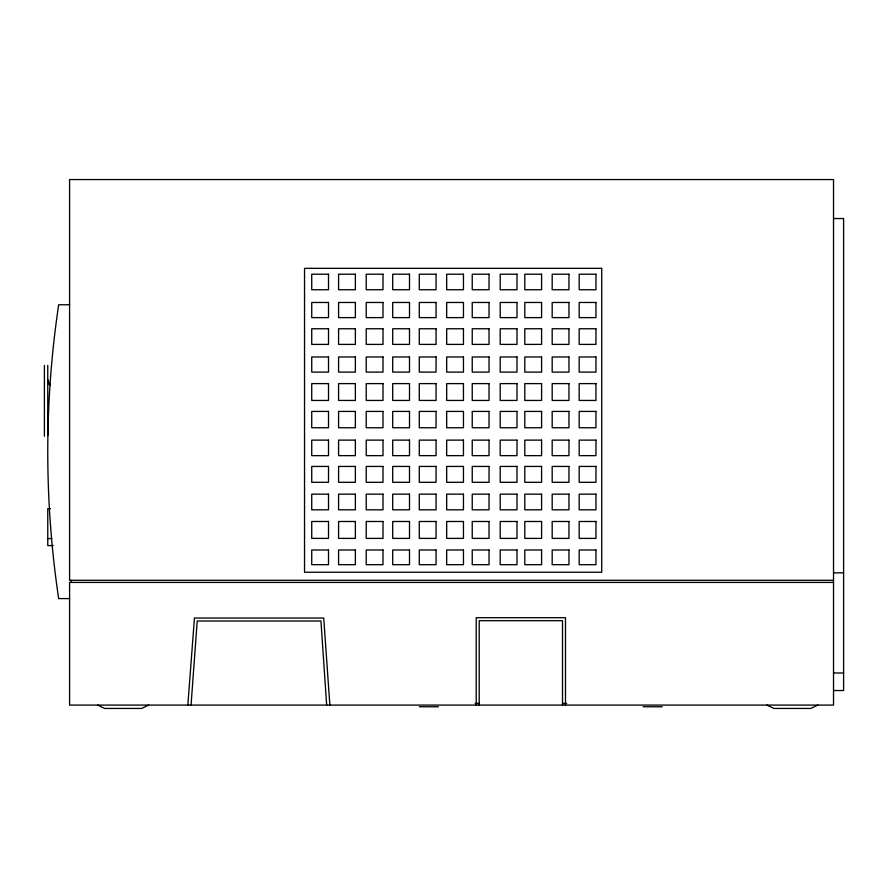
<?xml version="1.0" encoding="UTF-8"?>
<svg xmlns="http://www.w3.org/2000/svg" width="888" height="888" viewBox="0 0 888 888"><rect width="100%" height="100%" fill="white"/><g stroke="black" fill="none" stroke-linecap="round" stroke-linejoin="round"><path stroke-width="1.33" d="M50.039 385.359L47.763 379.709M187.834 705.083L194.45 618.026L323.731 618.026L329.859 705.083M148.629 705.083L141.647 708.446L104.673 708.446L97.691 705.083M817.781 705.083L810.811 708.446L773.881 708.446L766.91 705.083M833.521 218.537L843.6 218.537L843.6 690.531L833.521 690.531M69.586 304.773L58.675 304.773A994.283 994.283 0 0 0 58.675 598.59L69.586 598.59M50.45 508.658L47.763 508.658L47.763 545.598L53.136 545.598M47.763 538.594L51.793 538.594M833.521 572.86L843.6 572.86M833.521 580.297L69.586 580.297L69.586 179.554L833.521 179.554L833.521 705.083L69.586 705.083L69.586 582.417L833.521 582.417M833.521 672.982L843.6 672.982M475.147 703.407L479.209 703.407M562.515 703.407L566.677 703.407M419.314 706.759L438.406 706.759M643.123 706.759L662.215 706.759M565.501 705.083L565.501 617.704L476.223 617.704L476.223 705.083M562.515 705.083L562.515 620.69L479.209 620.69L479.209 705.083M326.662 705.083L320.945 621.012L197.214 621.012L191.053 705.083M71.262 580.297L71.262 582.417M47.763 365.379L47.763 435.531M44.4 365.379L44.4 436.241M601.72 268.343L304.54 268.343L304.54 572.238L601.72 572.238L601.72 268.343M328.516 274.214L311.732 274.214L311.732 289.743L328.516 289.743L328.516 274.214M355.367 274.214L338.583 274.214L338.583 289.743L355.367 289.743L355.367 274.214M383.006 274.214L366.222 274.214L366.222 289.743L383.006 289.743L383.006 274.214M409.501 274.214L392.707 274.214L392.707 289.743L409.501 289.743L409.501 274.214M436.064 274.214L419.269 274.214L419.269 289.743L436.064 289.743L436.064 274.214M463.458 274.214L446.675 274.214L446.675 289.743L463.458 289.743L463.458 274.214M489.033 274.214L472.238 274.214L472.238 289.743L489.033 289.743L489.033 274.214M516.994 274.214L500.199 274.214L500.199 289.743L516.994 289.743L516.994 274.214M541.591 274.214L524.797 274.214L524.797 289.743L541.591 289.743L541.591 274.214M568.964 274.214L552.181 274.214L552.181 289.743L568.964 289.743L568.964 274.214M595.959 274.214L579.176 274.214L579.176 289.743L595.959 289.743L595.959 274.214M328.516 302.475L311.732 302.475L311.732 317.615L328.516 317.615L328.516 302.475M355.367 302.475L338.583 302.475L338.583 317.615L355.367 317.615L355.367 302.475M383.006 302.475L366.222 302.475L366.222 317.615L383.006 317.615L383.006 302.475M409.501 302.475L392.707 302.475L392.707 317.615L409.501 317.615L409.501 302.475M436.064 302.475L419.269 302.475L419.269 317.615L436.064 317.615L436.064 302.475M463.458 302.475L446.675 302.475L446.675 317.615L463.458 317.615L463.458 302.475M489.033 302.475L472.238 302.475L472.238 317.615L489.033 317.615L489.033 302.475M516.994 302.475L500.199 302.475L500.199 317.615L516.994 317.615L516.994 302.475M541.591 302.475L524.797 302.475L524.797 317.615L541.591 317.615L541.591 302.475M568.964 302.475L552.181 302.475L552.181 317.615L568.964 317.615L568.964 302.475M595.959 302.475L579.176 302.475L579.176 317.615L595.959 317.615L595.959 302.475M328.516 328.76L311.732 328.76L311.732 344.4L328.516 344.4L328.516 328.76M355.367 328.76L338.583 328.76L338.583 344.4L355.367 344.4L355.367 328.76M383.006 328.76L366.222 328.76L366.222 344.4L383.006 344.4L383.006 328.76M409.501 328.76L392.707 328.76L392.707 344.4L409.501 344.4L409.501 328.76M436.064 328.76L419.269 328.76L419.269 344.4L436.064 344.4L436.064 328.76M463.458 328.76L446.675 328.76L446.675 344.4L463.458 344.4L463.458 328.76M489.033 328.76L472.238 328.76L472.238 344.4L489.033 344.4L489.033 328.76M516.994 328.76L500.199 328.76L500.199 344.4L516.994 344.4L516.994 328.76M541.591 328.76L524.797 328.76L524.797 344.4L541.591 344.4L541.591 328.76M568.964 328.76L552.181 328.76L552.181 344.4L568.964 344.4L568.964 328.76M595.959 328.76L579.176 328.76L579.176 344.4L595.959 344.4L595.959 328.76M328.516 356.976L311.732 356.976L311.732 372.105L328.516 372.105L328.516 356.976M355.367 356.976L338.583 356.976L338.583 372.105L355.367 372.105L355.367 356.976M383.006 356.976L366.222 356.976L366.222 372.105L383.006 372.105L383.006 356.976M409.501 356.976L392.707 356.976L392.707 372.105L409.501 372.105L409.501 356.976M436.064 356.976L419.269 356.976L419.269 372.105L436.064 372.105L436.064 356.976M463.458 356.976L446.675 356.976L446.675 372.105L463.458 372.105L463.458 356.976M489.033 356.976L472.238 356.976L472.238 372.105L489.033 372.105L489.033 356.976M516.994 356.976L500.199 356.976L500.199 372.105L516.994 372.105L516.994 356.976M541.591 356.976L524.797 356.976L524.797 372.105L541.591 372.105L541.591 356.976M568.964 356.976L552.181 356.976L552.181 372.105L568.964 372.105L568.964 356.976M595.959 356.976L579.176 356.976L579.176 372.105L595.959 372.105L595.959 356.976M328.516 383.605L311.732 383.605L311.732 400.444L328.516 400.444L328.516 383.605M355.367 383.605L338.583 383.605L338.583 400.444L355.367 400.444L355.367 383.605M383.006 383.605L366.222 383.605L366.222 400.444L383.006 400.444L383.006 383.605M409.501 383.605L392.707 383.605L392.707 400.444L409.501 400.444L409.501 383.605M436.064 383.605L419.269 383.605L419.269 400.444L436.064 400.444L436.064 383.605M463.458 383.605L446.675 383.605L446.675 400.444L463.458 400.444L463.458 383.605M489.033 383.605L472.238 383.605L472.238 400.444L489.033 400.444L489.033 383.605M516.994 383.605L500.199 383.605L500.199 400.444L516.994 400.444L516.994 383.605M541.591 383.605L524.797 383.605L524.797 400.444L541.591 400.444L541.591 383.605M568.964 383.605L552.181 383.605L552.181 400.444L568.964 400.444L568.964 383.605M595.959 383.605L579.176 383.605L579.176 400.444L595.959 400.444L595.959 383.605M50.394 384.304L47.763 384.304L50.394 384.338M328.516 411.422L311.732 411.422L311.732 427.75L328.516 427.75L328.516 411.422M355.367 411.422L338.583 411.422L338.583 427.75L355.367 427.75L355.367 411.422M383.006 411.422L366.222 411.422L366.222 427.75L383.006 427.75L383.006 411.422M409.501 411.422L392.707 411.422L392.707 427.75L409.501 427.75L409.501 411.422M436.064 411.422L419.269 411.422L419.269 427.75L436.064 427.75L436.064 411.422M463.458 411.422L446.675 411.422L446.675 427.75L463.458 427.75L463.458 411.422M489.033 411.422L472.238 411.422L472.238 427.75L489.033 427.75L489.033 411.422M516.994 411.422L500.199 411.422L500.199 427.75L516.994 427.75L516.994 411.422M541.591 411.422L524.797 411.422L524.797 427.75L541.591 427.75L541.591 411.422M568.964 411.422L552.181 411.422L552.181 427.75L568.964 427.75L568.964 411.422M595.959 411.422L579.176 411.422L579.176 427.75L595.959 427.75L595.959 411.422M328.516 440.126L311.732 440.126L311.732 455.644L328.516 455.644L328.516 440.126M355.367 440.126L338.583 440.126L338.583 455.644L355.367 455.644L355.367 440.126M383.006 440.126L366.222 440.126L366.222 455.644L383.006 455.644L383.006 440.126M409.501 440.126L392.707 440.126L392.707 455.644L409.501 455.644L409.501 440.126M436.064 440.126L419.269 440.126L419.269 455.644L436.064 455.644L436.064 440.126M463.458 440.126L446.675 440.126L446.675 455.644L463.458 455.644L463.458 440.126M489.033 440.126L472.238 440.126L472.238 455.644L489.033 455.644L489.033 440.126M516.994 440.126L500.199 440.126L500.199 455.644L516.994 455.644L516.994 440.126M541.591 440.126L524.797 440.126L524.797 455.644L541.591 455.644L541.591 440.126M568.964 440.126L552.181 440.126L552.181 455.644L568.964 455.644L568.964 440.126M595.959 440.126L579.176 440.126L579.176 455.644L595.959 455.644L595.959 440.126M328.516 466.433L311.732 466.433L311.732 482.306L328.516 482.306L328.516 466.433M355.367 466.433L338.583 466.433L338.583 482.306L355.367 482.306L355.367 466.433M383.006 466.433L366.222 466.433L366.222 482.306L383.006 482.306L383.006 466.433M409.501 466.433L392.707 466.433L392.707 482.306L409.501 482.306L409.501 466.433M436.064 466.433L419.269 466.433L419.269 482.306L436.064 482.306L436.064 466.433M463.458 466.433L446.675 466.433L446.675 482.306L463.458 482.306L463.458 466.433M489.033 466.433L472.238 466.433L472.238 482.306L489.033 482.306L489.033 466.433M516.994 466.433L500.199 466.433L500.199 482.306L516.994 482.306L516.994 466.433M541.591 466.433L524.797 466.433L524.797 482.306L541.591 482.306L541.591 466.433M568.964 466.433L552.181 466.433L552.181 482.306L568.964 482.306L568.964 466.433M595.959 466.433L579.176 466.433L579.176 482.306L595.959 482.306L595.959 466.433M328.516 494.161L311.732 494.161L311.732 509.823L328.516 509.823L328.516 494.161M355.367 494.161L338.583 494.161L338.583 509.823L355.367 509.823L355.367 494.161M383.006 494.161L366.222 494.161L366.222 509.823L383.006 509.823L383.006 494.161M409.501 494.161L392.707 494.161L392.707 509.823L409.501 509.823L409.501 494.161M436.064 494.161L419.269 494.161L419.269 509.823L436.064 509.823L436.064 494.161M463.458 494.161L446.675 494.161L446.675 509.823L463.458 509.823L463.458 494.161M489.033 494.161L472.238 494.161L472.238 509.823L489.033 509.823L489.033 494.161M516.994 494.161L500.199 494.161L500.199 509.823L516.994 509.823L516.994 494.161M541.591 494.161L524.797 494.161L524.797 509.823L541.591 509.823L541.591 494.161M568.964 494.161L552.181 494.161L552.181 509.823L568.964 509.823L568.964 494.161M595.959 494.161L579.176 494.161L579.176 509.823L595.959 509.823L595.959 494.161M328.516 521.489L311.732 521.489L311.732 538.394L328.516 538.394L328.516 521.489M355.367 521.489L338.583 521.489L338.583 538.394L355.367 538.394L355.367 521.489M383.006 521.489L366.222 521.489L366.222 538.394L383.006 538.394L383.006 521.489M409.501 521.489L392.707 521.489L392.707 538.394L409.501 538.394L409.501 521.489M436.064 521.489L419.269 521.489L419.269 538.394L436.064 538.394L436.064 521.489M463.458 521.489L446.675 521.489L446.675 538.394L463.458 538.394L463.458 521.489M489.033 521.489L472.238 521.489L472.238 538.394L489.033 538.394L489.033 521.489M516.994 521.489L500.199 521.489L500.199 538.394L516.994 538.394L516.994 521.489M541.591 521.489L524.797 521.489L524.797 538.394L541.591 538.394L541.591 521.489M568.964 521.489L552.181 521.489L552.181 538.394L568.964 538.394L568.964 521.489M595.959 521.489L579.176 521.489L579.176 538.394L595.959 538.394L595.959 521.489M328.516 549.994L311.732 549.994L311.732 564.679L328.516 564.679L328.516 549.994M355.367 549.994L338.583 549.994L338.583 564.679L355.367 564.679L355.367 549.994M383.006 549.994L366.222 549.994L366.222 564.679L383.006 564.679L383.006 549.994M409.501 549.994L392.707 549.994L392.707 564.679L409.501 564.679L409.501 549.994M436.064 549.994L419.269 549.994L419.269 564.679L436.064 564.679L436.064 549.994M463.458 549.994L446.675 549.994L446.675 564.679L463.458 564.679L463.458 549.994M489.033 549.994L472.238 549.994L472.238 564.679L489.033 564.679L489.033 549.994M516.994 549.994L500.199 549.994L500.199 564.679L516.994 564.679L516.994 549.994M541.591 549.994L524.797 549.994L524.797 564.679L541.591 564.679L541.591 549.994M568.964 549.994L552.181 549.994L552.181 564.679L568.964 564.679L568.964 549.994M595.959 549.994L579.176 549.994L579.176 564.679L595.959 564.679L595.959 549.994"/></g></svg>
